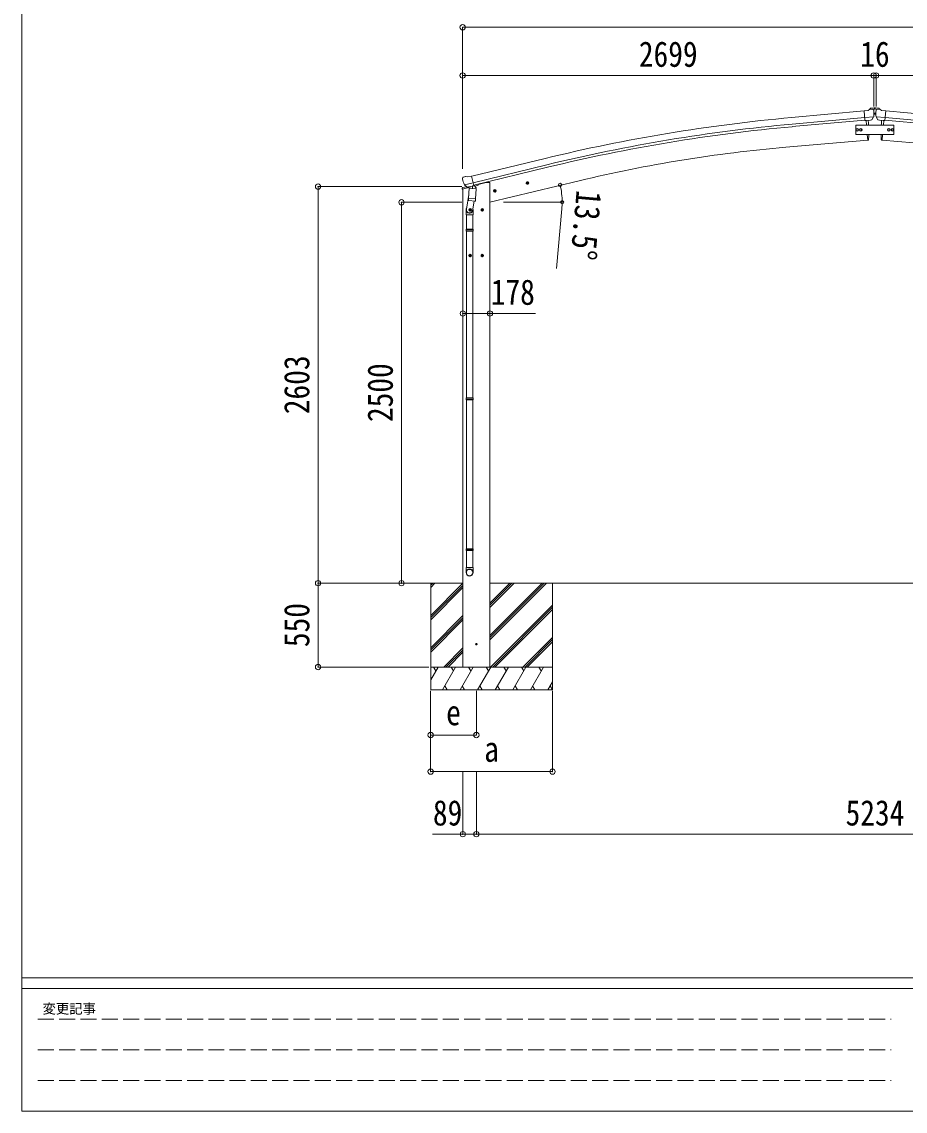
# Model space of a CAD drawing. Units: millimetres at full size, sheet at 1:35. Extents: x -9783 to 9892, y -6828 to 6752.
# Drawn here: x -9783 to -3982, y -6828 to 321 of the extents above; entities that cross this region are included whole.
import ezdxf
from ezdxf.enums import TextEntityAlignment as Align

# ---------------------------------------------------------------- set-up
doc = ezdxf.new("R2010")
doc.units = ezdxf.units.MM
doc.header["$LTSCALE"] = 35
doc.header["$PDMODE"] = 32
doc.header["$PDSIZE"] = 35
doc.linetypes.add('DASHED3', pattern=[4, 3, -1])
for name, color, linetype, lineweight in [('0-0_0', 7, 'Continuous', 9), ('0-1_本体', 4, 'Continuous', 9), ('0-2_部品', 7, 'Continuous', 9), ('0-3_ELV2', 3, 'Continuous', 9), ('0-A_寸法', 6, 'Continuous', 9), ('0-F_PARTS1', 6, 'Continuous', 9), ('F-0_240', 7, 'Continuous', 9)]:
    doc.layers.add(name, color=color, linetype=linetype, lineweight=lineweight)
doc.styles.add('ＭＳ ゴシック', font='')
doc.styles.get('ＭＳ ゴシック').set_extended_font_data('MS Gothic')

msp = doc.modelspace()

# ---------------------------------------------------------------- linework, layer by layer
at = {"layer": '0-0_0'}
for p, q in [((-7485.01, -3363.09), (-6887.12, -3363.09)), ((-7098.12, -3390.42), (-7070.74, -3363.04)), ((-7098.12, -3376.28), (-7084.88, -3363.04)), ((-7098.12, -3363.09), (-7098.12, -4063.04)), ((-7098.12, -3574.27), (-6887.12, -3363.27)), ((-7098.12, -3588.41), (-6887.12, -3377.41)), ((-7098.12, -3602.55), (-6887.12, -3391.55)), ((-6709.12, -3734.05), (-6338.11, -3363.04)), ((-6709.12, -3705.76), (-6366.39, -3363.04)), ((-6709.12, -3719.91), (-6352.25, -3363.04)), ((-6709.12, -3521.92), (-6550.24, -3363.04)), ((-6709.12, -3507.78), (-6564.38, -3363.04)), ((-6709.12, -3493.63), (-6578.52, -3363.04)), ((-1655.12, -3363.09), (-6709.12, -3363.09)), ((-6298.12, -3363.04), (-6298.12, -4063.04)), ((-6704.26, -3913.04), (-6298.12, -3506.9)), ((-6690.12, -3913.04), (-6298.12, -3521.04)), ((-6675.98, -3913.04), (-6298.12, -3535.18)), ((-7098.12, -3786.4), (-6887.12, -3575.4)), ((-7098.12, -3800.54), (-6887.12, -3589.54)), ((-7098.12, -3814.68), (-6887.12, -3603.68)), ((-7012.63, -3913.04), (-6887.12, -3787.53)), ((-6492.13, -3913.04), (-6298.12, -3719.03)), ((-6477.99, -3913.04), (-6298.12, -3733.17)), ((-6463.84, -3913.04), (-6298.12, -3747.31)), ((-6998.49, -3913.04), (-6887.12, -3801.67)), ((-6984.34, -3913.04), (-6887.12, -3815.81)), ((-6298.12, -3913.04), (-7098.12, -3913.04)), ((-7098.12, -3996.87), (-7049.72, -3913.04)), ((-7064.72, -3939.02), (-7079.72, -3913.04)), ((-7020.85, -4063.04), (-6934.25, -3913.04)), ((-6949.25, -3939.02), (-6964.25, -3913.04)), ((-6905.38, -4063.04), (-6818.78, -3913.04)), ((-6709.12, -3913.04), (-6887.12, -3913.04)), ((-6833.78, -3939.02), (-6848.78, -3913.04)), ((-6789.91, -4063.04), (-6703.31, -3913.04)), ((-6718.31, -3939.02), (-6733.31, -3913.04)), ((-6674.44, -4063.04), (-6587.84, -3913.04)), ((-6602.84, -3939.02), (-6617.84, -3913.04)), ((-6558.97, -4063.04), (-6472.37, -3913.04)), ((-6502.37, -3913.04), (-6487.37, -3939.02)), ((-6443.5, -4063.04), (-6356.9, -3913.04)), ((-6371.9, -3939.02), (-6386.9, -3913.04)), ((-7098.12, -4063.04), (-6298.12, -4063.04)), ((-7005.85, -4037.06), (-6990.86, -4063.04)), ((-6890.38, -4037.06), (-6875.38, -4063.04)), ((-6774.91, -4037.06), (-6759.91, -4063.04)), ((-6659.44, -4037.06), (-6644.45, -4063.04)), ((-6543.97, -4037.06), (-6528.98, -4063.04)), ((-6428.5, -4037.06), (-6413.51, -4063.04)), ((-6328.03, -4063.04), (-6298.12, -4011.23)), ((-6313.03, -4037.06), (-6298.12, -4062.89))]:
    msp.add_line(p, q, dxfattribs=at)
msp.add_circle((-6798.12, -3763.04), 5, dxfattribs=at)
at = {"layer": '0-1_本体'}
for p, q in [((-4251.81, -264.07), (-4729.32, -307.28)), ((-4110.43, -264.07), (-3632.92, -307.28)), ((-4248.05, -307.07), (-4725.43, -350.27)), ((-4246.58, -323.85), (-4723.92, -367.03)), ((-4239.35, -326.23), (-4236.59, -357.69)), ((-4122.9, -326.23), (-4125.65, -357.69)), ((-4115.66, -323.85), (-3638.33, -367.03)), ((-4114.2, -307.07), (-3636.81, -350.27)), ((-4231.35, -417.69), (-4228.1, -454.83)), ((-4130.9, -417.69), (-4134.15, -454.83)), ((-4228.1, -454.83), (-4766.04, -501.9)), ((-4134.15, -454.83), (-3596.2, -501.9)), ((-6828.65, -692.89), (-6345.77, -575.41)), ((-6818.57, -734.86), (-6335.56, -617.39)), ((-6814.64, -751.24), (-6331.58, -633.75)), ((-6887.12, -3913.04), (-6887.12, -776.48)), ((-6786.13, -745.52), (-6734.12, -733.04)), ((-6710.12, -733.04), (-6734.12, -733.04)), ((-6122.04, -721.85), (-6710.09, -863.03)), ((-6709.12, -733.04), (-6709.12, -3913.04))]:
    msp.add_line(p, q, dxfattribs=at)
at = {"layer": '0-1_本体', "color": 6}
msp.add_line((-6709.12, -1593.22), (-6887.12, -1593.22), dxfattribs=at)
at = {"layer": '0-1_本体'}
for centre, radius, start, end in [((-3733.2, -11317.29), 11054.98, 95.16866, 103.66973), ((-3733.2, -11317.29), 11011.82, 95.16974, 103.66973), ((-3733.2, -11317.29), 10994.98, 95.16974, 103.66973), ((-3967.03, -9717.55), 9250.23, 94.95525, 103.47191)]:
    msp.add_arc(centre, radius, start, end, dxfattribs=at)
at = {"layer": '0-2_部品'}
for p, q in [((-4225.41, -259.86), (-4251.98, -262.18)), ((-4246.32, -326.84), (-4251.98, -262.18)), ((-4225.41, -259.86), (-4213.69, -253.09)), ((-4198.79, -251.51), (-4212.45, -252.7)), ((-4189.65, -257.26), (-4195.14, -252.66)), ((-4188.59, -259.3), (-4188.47, -260.64)), ((-4173.66, -259.3), (-4173.77, -260.64)), ((-4172.59, -257.26), (-4167.11, -252.66)), ((-4163.46, -251.51), (-4149.79, -252.7)), ((-4136.83, -259.86), (-4148.55, -253.09)), ((-4136.83, -259.86), (-4110.27, -262.18)), ((-4115.92, -326.84), (-4110.27, -262.18)), ((-4189.11, -302.15), (-4248.03, -307.3)), ((-4236.36, -325.97), (-4246.32, -326.84)), ((-4236.59, -357.69), (-4239.35, -326.23)), ((-4223.48, -347.03), (-4224.98, -325.07)), ((-4223.02, -357.69), (-4223.48, -347.03)), ((-4202.75, -323.03), (-4210.46, -323.71)), ((-4200.36, -321.63), (-4189.43, -302.7)), ((-4173.13, -302.15), (-4114.22, -307.3)), ((-4161.88, -321.63), (-4172.81, -302.7)), ((-4159.49, -323.03), (-4151.79, -323.71)), ((-4139.23, -357.69), (-4138.77, -347.03)), ((-4138.77, -347.03), (-4137.27, -325.07)), ((-4125.89, -325.97), (-4115.92, -326.84)), ((-4125.65, -357.69), (-4122.9, -326.23)), ((-4228.29, -452.56), (-4231.35, -417.69)), ((-4222.9, -452.11), (-4222.06, -426.48)), ((-4222.06, -426.48), (-4221.99, -417.69)), ((-4140.19, -426.48), (-4140.25, -417.69)), ((-4139.35, -452.11), (-4140.19, -426.48)), ((-4133.95, -452.56), (-4130.9, -417.69)), ((-4228.05, -455.33), (-4228.29, -452.56)), ((-4225.44, -454.94), (-4228.05, -455.33)), ((-4136.8, -454.94), (-4134.19, -455.33)), ((-4134.19, -455.33), (-4133.95, -452.56)), ((-6890.11, -708.47), (-6889.83, -709.62)), ((-6885.89, -699.89), (-6889.75, -706.19)), ((-6882.79, -697.64), (-6869.61, -694.48)), ((-6855.05, -697.15), (-6868.31, -694.46)), ((-6855.05, -697.15), (-6829.12, -690.93)), ((-6890.68, -777.1), (-6847.66, -766.77)), ((-6890.68, -770.21), (-6890.68, -777.1)), ((-6862.23, -761.01), (-6888.38, -767.29)), ((-6876.05, -748.77), (-6818.55, -734.97)), ((-6859.2, -763.68), (-6875.58, -749.19)), ((-6856.49, -764.25), (-6848.97, -762.45)), ((-6855.66, -764.15), (-6854.13, -763.78)), ((-6854.13, -763.78), (-6817.42, -754.97)), ((-6852.29, -764.01), (-6852.34, -764.75)), ((-6851.58, -765.79), (-6825.77, -772.22)), ((-6844.67, -771.14), (-6849.34, -837.97)), ((-6798.98, -774.33), (-6844.67, -771.14)), ((-6842.89, -767.96), (-6843.12, -771.24)), ((-6823.37, -756.79), (-6824.4, -771.4)), ((-6817.42, -754.97), (-6815.89, -754.6)), ((-6814.34, -752.5), (-6813.4, -752.56)), ((-6813.4, -752.56), (-6800.08, -767.88)), ((-6809.1, -757.51), (-6789.96, -752.92)), ((-6803.65, -841.17), (-6798.98, -774.33)), ((-6800.08, -767.88), (-6800.53, -774.22)), ((-6786.13, -744.3), (-6786.13, -748.05)), ((-6686.55, -790.63), (-6667.1, -785.97)), ((-6681.99, -782.86), (-6684.12, -790.05)), ((-6674.69, -781.1), (-6681.99, -782.86)), ((-6674.49, -798.02), (-6679.16, -778.58)), ((-6669.53, -786.55), (-6674.69, -781.1)), ((-6472.61, -739.27), (-6453.17, -734.6)), ((-6468.06, -731.49), (-6470.19, -738.69)), ((-6460.76, -729.74), (-6468.06, -731.49)), ((-6460.55, -746.66), (-6465.22, -727.22)), ((-6455.59, -735.19), (-6460.76, -729.74)), ((-6457.72, -742.38), (-6455.59, -735.19)), ((-6847.61, -813.21), (-6863.52, -909.38)), ((-6850.2, -850.44), (-6849.33, -837.97)), ((-6849.81, -851.8), (-6849.81, -851.8)), ((-6803.65, -841.17), (-6849.34, -837.97)), ((-6848.36, -852.58), (-6806.66, -855.49)), ((-6812.09, -855.11), (-6822.82, -918.7)), ((-6803.67, -841.17), (-6804.55, -853.86)), ((-6671.66, -793.74), (-6669.53, -786.55)), ((-6865.67, -946.54), (-6865.67, -912.19)), ((-6829.12, -913.28), (-6849.12, -913.28)), ((-6839.12, -905.77), (-6845.62, -909.53)), ((-6845.62, -909.53), (-6845.62, -917.03)), ((-6845.62, -917.03), (-6839.12, -920.78)), ((-6839.12, -923.28), (-6839.12, -903.28)), ((-6832.62, -909.53), (-6839.12, -905.77)), ((-6819.67, -911.88), (-6819.67, -946.54)), ((-6749.12, -913.28), (-6769.12, -913.28)), ((-6759.12, -905.77), (-6765.62, -909.53)), ((-6765.62, -909.53), (-6765.62, -917.03)), ((-6765.62, -917.03), (-6759.12, -920.78)), ((-6759.12, -923.28), (-6759.12, -903.28)), ((-6752.62, -909.53), (-6759.12, -905.77)), ((-6819.67, -946.54), (-6865.67, -946.54)), ((-6863.67, -946.54), (-6863.67, -1040.54)), ((-6821.67, -946.54), (-6821.67, -1040.54)), ((-6865.67, -1042.54), (-6864.67, -1040.54)), ((-6819.67, -1042.54), (-6865.67, -1042.54)), ((-6819.67, -1050.54), (-6865.67, -1050.54)), ((-6820.67, -1040.54), (-6864.67, -1040.54)), ((-6820.67, -1052.54), (-6864.67, -1052.54)), ((-6863.67, -1052.54), (-6863.67, -2146.73)), ((-6821.67, -1052.54), (-6821.67, -2146.73)), ((-6819.67, -1042.54), (-6820.67, -1040.54)), ((-6819.67, -1050.54), (-6820.67, -1052.54)), ((-6819.67, -1042.54), (-6819.67, -1050.54)), ((-6829.12, -1213.28), (-6849.12, -1213.28)), ((-6839.12, -1205.77), (-6845.62, -1209.53)), ((-6845.62, -1209.53), (-6845.62, -1217.03)), ((-6839.12, -1223.28), (-6839.12, -1203.28)), ((-6832.62, -1209.53), (-6839.12, -1205.77)), ((-6749.12, -1213.28), (-6769.12, -1213.28)), ((-6759.12, -1205.77), (-6765.62, -1209.53)), ((-6765.62, -1209.53), (-6765.62, -1217.03)), ((-6759.12, -1223.28), (-6759.12, -1203.28)), ((-6752.62, -1209.53), (-6759.12, -1205.77)), ((-6845.62, -1217.03), (-6839.12, -1220.78)), ((-6765.62, -1217.03), (-6759.12, -1220.78)), ((-6865.67, -2148.73), (-6864.67, -2146.73)), ((-6819.67, -2148.73), (-6865.67, -2148.73)), ((-6819.67, -2156.73), (-6865.67, -2156.73)), ((-6820.67, -2146.73), (-6864.67, -2146.73)), ((-6820.67, -2158.73), (-6864.67, -2158.73)), ((-6863.67, -2158.73), (-6863.67, -3136.91)), ((-6821.67, -2158.73), (-6821.67, -3136.91)), ((-6819.67, -2148.73), (-6820.67, -2146.73)), ((-6819.67, -2156.73), (-6820.67, -2158.73)), ((-6819.67, -2148.73), (-6819.67, -2156.73)), ((-6865.67, -3138.91), (-6864.67, -3136.91)), ((-6819.67, -3138.91), (-6865.67, -3138.91)), ((-6820.67, -3136.91), (-6864.67, -3136.91)), ((-6819.67, -3138.91), (-6820.67, -3136.91)), ((-6819.67, -3138.91), (-6819.67, -3146.91)), ((-6819.67, -3146.91), (-6865.67, -3146.91)), ((-6820.67, -3148.91), (-6864.67, -3148.91)), ((-6863.67, -3148.91), (-6863.67, -3258.91)), ((-6821.67, -3148.91), (-6821.67, -3258.91)), ((-6819.67, -3146.91), (-6820.67, -3148.91)), ((-6865.67, -3293.05), (-6865.67, -3258.91)), ((-6819.67, -3258.91), (-6865.67, -3258.91)), ((-6819.67, -3293.05), (-6819.67, -3258.91))]:
    msp.add_line(p, q, dxfattribs=at)
for points in [[(-4236.36, -325.97), (-4236.09, -326.04), (-4210.71, -323.82), (-4210.46, -323.71)], [(-4189.04, -301.52), (-4189.33, -302.5), (-4189.43, -302.7)], [(-4173.2, -301.52), (-4172.92, -302.5), (-4172.81, -302.7)], [(-4125.89, -325.97), (-4126.16, -326.04), (-4151.53, -323.82), (-4151.79, -323.71)], [(-6823.69, -756.38), (-6813.97, -754.04), (-6829.12, -690.93)], [(-6876.32, -748.2), (-6875.74, -749.04), (-6875.58, -749.19)], [(-6823.69, -756.38), (-6823.93, -756.53), (-6848.69, -762.48), (-6848.97, -762.45)], [(-6470.19, -738.69), (-6465.02, -744.14), (-6457.72, -742.38)], [(-6684.12, -790.05), (-6678.96, -795.5), (-6671.66, -793.74)], [(-6839.12, -920.78), (-6832.62, -917.03), (-6832.62, -909.53)], [(-6759.12, -920.78), (-6752.62, -917.03), (-6752.62, -909.53)], [(-6865.67, -1042.54), (-6865.67, -1050.54), (-6864.67, -1052.54)], [(-6839.12, -1220.78), (-6832.62, -1217.03), (-6832.62, -1209.53)], [(-6759.12, -1220.78), (-6752.62, -1217.03), (-6752.62, -1209.53)], [(-6865.67, -2148.73), (-6865.67, -2156.73), (-6864.67, -2158.73)], [(-6865.67, -3138.91), (-6865.67, -3146.91), (-6864.67, -3148.91)]]:
    msp.add_lwpolyline(points, dxfattribs=at)
for centre, radius in [((-4274.12, -387.69), 6.5), ((-6676.82, -788.3), 8.5), ((-6676.82, -788.3), 7.7), ((-6676.82, -788.3), 6.5), ((-6462.89, -736.94), 8.5), ((-6462.89, -736.94), 7.7), ((-6462.89, -736.94), 6.5), ((-6839.12, -913.28), 8.5), ((-6839.12, -913.28), 7.7), ((-6839.12, -913.28), 6.5), ((-6759.12, -913.28), 8.5), ((-6759.12, -913.28), 7.7), ((-6759.12, -913.28), 6.5), ((-6839.12, -1213.28), 8.5), ((-6839.12, -1213.28), 7.7), ((-6839.12, -1213.28), 6.5), ((-6759.12, -1213.28), 8.5), ((-6759.12, -1213.28), 7.7), ((-6759.12, -1213.28), 6.5)]:
    msp.add_circle(centre, radius, dxfattribs=at)
at = {"layer": '0-2_部品', "color": 4}
msp.add_circle((-6798.12, -3763.04), 4.5, dxfattribs=at)
at = {"layer": '0-2_部品'}
for centre, radius, start, end in [((-4212.19, -255.69), 3, 95, 120), ((-4198.35, -256.49), 5, 50.00648, 94.99352), ((-4390.1, -278.28), 202.4, 353.4085, 5), ((-3972.15, -278.28), 202.4, 175, 186.5915), ((-4163.89, -256.49), 5, 85.00648, 129.99352), ((-4150.05, -255.69), 3, 60, 85), ((-4225.88, -451.98), 3, 278.50322, 357.46219), ((-4136.36, -451.98), 3, 182.53781, 261.49678), ((-6693.03, -662.37), 202.4, 193.5, 205.09125), ((-6881.63, -702.51), 5, 103.5, 148.5), ((-6868.91, -697.4), 3, 78.5, 103.5), ((-6887.68, -770.21), 3, 103.5, 180), ((-6855.77, -763.66), 0.5, 248.23754, 283.5), ((-6852.79, -763.97), 0.5, 356, 103.5), ((-6851.34, -764.82), 1, 176, 256), ((-6825.42, -771.25), 1.03, 250.03897, 351.96569), ((-6822.78, -756.87), 0.604, 100.59842, 172.20595), ((-6816.01, -754.11), 0.5, 283.5, 318.76246), ((-6791.13, -748.05), 5, 283.5, 0), ((-6848.26, -850.61), 1.95, 175.04017, 217.47766), ((-6848.22, -850.58), 2, 217.40962, 266), ((-6806.52, -853.5), 2, 266, 349.46843), ((-6835.67, -912.19), 30, 177.45142, 180)]:
    msp.add_arc(centre, radius, start, end, dxfattribs=at)
for centre, major_axis, ratio, start_param, end_param in [((-4184.26, -255.25), (-15.35, 3.44), 0.101033, 5.9751426, 5.9753737), ((-4191.58, -259.56), (2.71, -1.31), 0.997474, 0.5366567, 1.3225652), ((-4170.66, -259.56), (-2.71, -1.31), 0.997474, 4.9606201, 5.7465286), ((-4177.98, -255.25), (15.35, 3.44), 0.101033, 0.3078116, 0.3080427), ((-4203.02, -320.04), (1.62, -2.54), 0.997631, 5.8041905, 5.8929484), ((-4203.09, -319.93), (-3.5, 2.17), 0.650902, 2.1145521, 2.1873627), ((-4202.96, -320.13), (1.62, -2.54), 0.997631, 5.965759, 6.7621801), ((-4159.28, -320.13), (-1.62, -2.54), 0.997631, 5.8041905, 6.6006116), ((-4159.15, -319.93), (3.5, 2.17), 0.650902, 4.0958226, 4.1686332), ((-4159.22, -320.04), (-1.62, -2.54), 0.997631, 0.3902369, 0.4789948), ((-6887.19, -707.76), (-1.57, -2.57), 0.99628, 4.712389, 5.4996506), ((-6857.21, -761.43), (-0.73, -2.92), 0.997631, 5.8041905, 6.6006116), ((-6857.16, -761.2), (2.63, 3.16), 0.650902, 4.0958226, 4.1686332), ((-6857.19, -761.33), (-0.73, -2.92), 0.997631, 0.3902369, 0.4789948), ((-6842.67, -911.88), (23, 0), 0.996195, 2.5560258, 6.5663028), ((-6842.67, -911.88), (21, 0), 0.996195, 2.9349147, 5.9512394), ((-6842.67, -3291.31), (-23, 0), 0.996195, 3.1415927, 6.2831853), ((-6842.67, -3293.05), (-23, 0), 0.996195, 3.1415927, 6.2831853), ((-6842.67, -3293.05), (0, -23.43), 0.981806, 4.712389, 7.8539816)]:
    msp.add_ellipse(centre, major_axis=major_axis, ratio=ratio, start_param=start_param, end_param=end_param, dxfattribs=at)
msp.add_ellipse((-6842.67, -3293.05), major_axis=(21, 0), ratio=0.996195, dxfattribs=at)
at = {"layer": '0-3_ELV2'}
for p, q in [((-4186.12, -244.43), (-4210.26, -246.54)), ((-4187.87, -285.93), (-4176.48, -285.93)), ((-4186.12, -244.43), (-4178.12, -244.43)), ((-4180.86, -249.15), (-4180.02, -249.15)), ((-4180.86, -281.85), (-4180.02, -281.85)), ((-4178.12, -244.43), (-4153.98, -246.54)), ((-4150.62, -252.36), (-4153.98, -246.54)), ((-4150.62, -253.03), (-4150.62, -252.36))]:
    msp.add_line(p, q, dxfattribs=at)
for points in [[(-4213.62, -252.94), (-4213.62, -252.36), (-4210.26, -246.54)], [(-4183.38, -248.31), (-4184.22, -248.31), (-4184.22, -249.15), (-4183.38, -249.15)], [(-4183.38, -281.01), (-4184.22, -281.01), (-4184.22, -281.85), (-4183.38, -281.85)], [(-4181.7, -247.47), (-4181.7, -246.63), (-4182.54, -246.63), (-4182.54, -247.47)], [(-4182.54, -249.99), (-4182.54, -250.83), (-4181.7, -250.83), (-4181.7, -249.99)], [(-4181.7, -280.17), (-4181.7, -279.33), (-4182.54, -279.33), (-4182.54, -280.17)], [(-4182.54, -282.69), (-4182.54, -283.53), (-4181.7, -283.53), (-4181.7, -282.69)], [(-4180.02, -249.15), (-4180.02, -248.31), (-4180.86, -248.31)], [(-4180.02, -281.85), (-4180.02, -281.01), (-4180.86, -281.01)]]:
    msp.add_lwpolyline(points, dxfattribs=at)
for points in [[(-4057.12, -417.69), (-4057.12, -357.69), (-4307.12, -357.69), (-4307.12, -417.69)], [(-4305.13, -387.69), (-4301.37, -381.19), (-4293.87, -381.19), (-4290.12, -387.69), (-4293.87, -394.19), (-4301.37, -394.19)], [(-4281.63, -387.69), (-4277.87, -381.19), (-4270.37, -381.19), (-4266.62, -387.69), (-4270.37, -394.19), (-4277.87, -394.19)], [(-4082.62, -387.69), (-4086.37, -381.19), (-4093.87, -381.19), (-4097.63, -387.69), (-4093.87, -394.19), (-4086.37, -394.19)], [(-4059.12, -387.69), (-4062.87, -381.19), (-4070.37, -381.19), (-4074.13, -387.69), (-4070.37, -394.19), (-4062.87, -394.19)]]:
    msp.add_lwpolyline(points, close=True, dxfattribs=at)
for centre, radius in [((-4182.12, -248.73), 3.5), ((-4182.12, -281.43), 3.5), ((-4297.62, -387.69), 8.5), ((-4297.62, -387.69), 7.7), ((-4297.62, -387.69), 6.5), ((-4274.12, -387.69), 8.5), ((-4274.12, -387.69), 7.7), ((-4274.12, -387.69), 6.5), ((-4090.12, -387.69), 8.5), ((-4090.12, -387.69), 7.7), ((-4090.12, -387.69), 6.5), ((-4066.62, -387.69), 8.5), ((-4066.62, -387.69), 7.7), ((-4066.62, -387.69), 6.5)]:
    msp.add_circle(centre, radius, dxfattribs=at)
for centre, start, end in [((-4183.38, -247.47), 270, 0), ((-4183.38, -249.99), 0, 90), ((-4183.38, -280.17), 270, 0), ((-4183.38, -282.69), 0, 90), ((-4180.86, -247.47), 180, 270), ((-4180.86, -249.99), 90, 180), ((-4180.86, -280.17), 180, 270), ((-4180.86, -282.69), 90, 180)]:
    msp.add_arc(centre, 0.84, start, end, dxfattribs=at)
at = {"layer": '0-A_寸法'}
for p, q in [((-6888.12, 285.32), (-6888.12, -31.3)), ((-6888.12, 285.32), (-1474.12, 285.32)), ((-6888.12, -31.3), (-6888.12, -643.53)), ((-6888.12, -31.3), (-4189.12, -31.3)), ((-4189.12, -31.3), (-4189.12, -234.42)), ((-4173.12, -31.3), (-4173.12, -234.42)), ((-1474.12, -31.3), (-4173.12, -31.3)), ((-7837.69, -760.04), (-6892.61, -760.04)), ((-7837.69, -3363.04), (-7837.69, -760.04)), ((-7289.72, -863.04), (-6892.61, -863.04)), ((-7289.72, -3363.04), (-7289.72, -863.04)), ((-6620.62, -863.04), (-6233.77, -863.04)), ((-6236.62, -905.5), (-6270.98, -1298)), ((-6709.12, -1593.22), (-6409.12, -1593.22)), ((-7837.69, -3363.04), (-7109.58, -3363.04)), ((-7837.69, -3913.04), (-7837.69, -3363.04)), ((-7837.69, -3913.04), (-7109.58, -3913.04)), ((-7098.37, -4599.4), (-7098.37, -4070.46)), ((-7098.37, -4359.43), (-7098.37, -4070.46)), ((-6798.12, -4359.43), (-6798.12, -4070.46)), ((-6298.37, -4599.4), (-6298.37, -4070.46)), ((-6798.12, -4359.43), (-7098.37, -4359.43)), ((-7098.37, -4599.4), (-6298.37, -4599.4)), ((-6887.12, -5010.24), (-6887.12, -4599.4)), ((-6798.12, -5010.24), (-6798.12, -4599.4)), ((-6887.12, -5010.24), (-7087.12, -5010.24)), ((-6887.12, -5010.24), (-6798.12, -5010.24)), ((-6798.12, -5010.24), (-1564.12, -5010.24))]:
    msp.add_line(p, q, dxfattribs=at)
for centre in [(-6248.22, -749.38), (-6234.77, -863.04)]:
    msp.add_circle(centre, 10.62, dxfattribs=at)
for start, end in [(0, 13.5), (354.99678, 0)]:
    msp.add_arc((-6721.62, -863.04), 486.86, start, end, dxfattribs=at)
for p in [(-6888.12, 285.32), (-6888.12, -31.3), (-4189.12, -31.3), (-4173.12, -31.3), (-7837.69, -760.04), (-7289.72, -863.04), (-6887.12, -1593.22), (-6709.12, -1593.22), (-7837.69, -3363.04), (-7289.72, -3363.04), (-7837.69, -3913.04), (-7098.37, -4359.43), (-6798.12, -4359.43), (-7098.37, -4599.4), (-6298.37, -4599.4), (-6887.12, -5010.24), (-6798.12, -5010.24)]:
    msp.add_point(p, dxfattribs=at)
at = {"layer": '0-F_PARTS1'}
msp.add_line((-4189.12, -31.3), (-4173.12, -31.3), dxfattribs=at)
for p in [(-4189.12, -31.3), (-4173.12, -31.3)]:
    msp.add_point(p, dxfattribs=at)
at = {"layer": 'F-0_240', "color": 5}
for p, q in [((-9783.03, 6751.9), (-9783.03, -6828.1)), ((-9783.03, -5953.1), (9396.97, -5953.1)), ((-9783.03, -6023.1), (6285.75, -6023.1)), ((-9783.03, -6828.1), (9396.97, -6828.1))]:
    msp.add_line(p, q, dxfattribs=at)
at = {"layer": 'F-0_240', "color": 4, "linetype": 'DASHED3'}
for p, q in [((-9678.03, -6224.35), (-4074.25, -6224.35)), ((-9678.03, -6425.6), (-4074.25, -6425.6)), ((-9678.03, -6626.85), (-4074.25, -6626.85))]:
    msp.add_line(p, q, dxfattribs=at)

# ---------------------------------------------------------------- texts
at = {"layer": '0-A_寸法', "color": 7, "style": 'ＭＳ ゴシック', "width": 0.85}
for s, p in [('2699', (-5731.12, -24.3)), ('178', (-6703.5, -1586.22)), ('e', (-6996.5, -4344.93)), ('a', (-6746.5, -4584.9)), ('89', (-7083.37, -5003.24)), ('5234', (-4373.62, -5003.24))]:
    msp.add_text(s, height=166.8, dxfattribs=at).set_placement(p, align=Align.BOTTOM_LEFT)
for s, rotation, p in [('13.5°', 264.997, (-6189.34, -775.38)), ('2603', 90, (-7844.69, -2254.04)), ('2500', 90, (-7296.72, -2305.54)), ('550', 90, (-7844.69, -3782.41))]:
    msp.add_text(s, height=166.8, rotation=rotation, dxfattribs=at).set_placement(p, align=Align.BOTTOM_LEFT)
at = {"layer": '0-F_PARTS1', "color": 7, "style": 'ＭＳ ゴシック', "width": 0.85}
msp.add_text('16', height=166.8, dxfattribs=at).set_placement((-4277.37, -24.3), align=Align.BOTTOM_LEFT)
at = {"layer": 'F-0_240', "style": 'ＭＳ ゴシック'}
msp.add_text('変更記事', height=64.15, dxfattribs=at).set_placement((-9646.27, -6206.85), align=Align.BOTTOM_LEFT)

doc.saveas('drawing.dxf')
